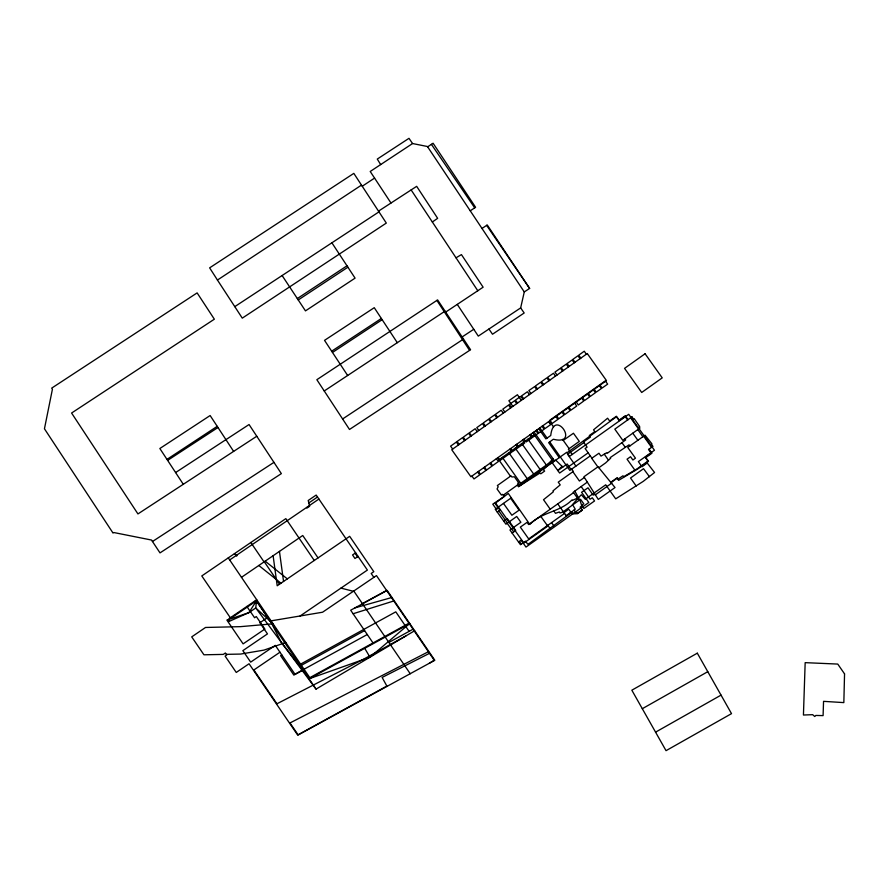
<?xml version="1.0" encoding="UTF-8"?>
<svg xmlns="http://www.w3.org/2000/svg" width="889" height="889" viewBox="0 0 889 889"><rect width="100%" height="100%" fill="white"/><g stroke="black" fill="none" stroke-linecap="round" stroke-linejoin="round"><path stroke-width="1.33" d="M414.674 630.734L316.039 689.119L256.499 600.764L248.92 612.621L229.229 619.377L256.499 600.764L255.754 607.965L248.92 612.621L229.006 621.455L228.829 618.788L256.721 599.753M457.279 304.405L478.293 336.12L520.654 307.916L524.277 291.936L529.622 288.425L487.239 224.95L482.016 228.473M249.92 611.054L246.886 606.465M553.002 458.635L543.379 469.803L544.646 471.081L540.801 473.815L540.079 472.937L518.565 486.639L517.476 485.027M577.806 498.551L571.383 505.863L562.604 512.164L560.026 512.975L559.325 511.986L555.469 513.331L553.98 511.064M562.048 466.336L557.825 470.57L567.16 464.014L571.071 469.536M559.237 457.635L548.646 442.644L553.347 439.244C581.028 446.245 553.891 406.918 550.736 435.521L545.879 438.888L538.69 428.676M271.056 620.855L322.563 612.221L376.469 575.594L409.362 623.8L369.98 657.193L309.583 678.596L281.102 642.091L270.756 621.667L255.754 607.965L316.039 689.119M635.135 470.503L627.056 459.168L630.534 456.735L632.912 460.013L635.457 458.168L627.734 447.456L645.025 435.21L651.904 443.8L651.348 444.244L652.959 446.389L648.537 449.545L651.159 453.09L645.281 457.235L647.892 461.08L637.335 468.703L623.656 476.748L623 475.782L618.177 478.971L617.222 477.704L611.054 482.06M497.329 512.164L499.929 510.164L495.062 503.407L508.275 493.439L529.822 524.443C541.745 511.897 559.937 512.22 571.983 499.951L572.249 500.463L578.583 497.651L581.339 494.728L585.262 499.24L605.72 484.805L615.71 498.84L643.18 481.416L654.56 472.504L647.192 462.991L641.98 466.781L638.369 461.602L654.46 450.245L628.712 414.307L569.593 456.324L566.749 452.279L518.565 486.639M570.193 512.797L570.516 513.275L529.566 543.235L527.677 544.135L525.532 541.168L520.487 544.735L509.942 529.988L520.876 522.276L516.698 516.465L505.93 524.199L495.251 509.264L511.353 497.762M563.993 512.631L568.716 509.197L572.072 513.842L577.75 513.52L582.362 510.042L580.173 507.108L581.828 505.885L580.117 500.785L574.839 491.072M518.565 542.046L521.11 540.179L525.977 547.079L588.807 502.485L581.562 492.284L588.007 487.805L593.185 495.14L594.597 494.162M518.298 486.25L551.88 462.291L559.603 473.048L588.162 452.823M583.917 442.566L567.549 454.268L575.905 466.103M512.097 533L515.709 530.411L507.219 518.531L503.674 521.043M587.251 482.194L573.249 492.206L579.095 500.363L572.716 504.885L575.261 509.197L566.16 515.653M595.163 494.962L611.821 483.06M517.742 485.438L552.569 460.613M590.296 455.868L569.827 470.425L549.713 441.866M584.384 477.482L598.286 499.418L615.021 487.539L598.053 466.769L583.94 476.748L584.384 477.482L579.417 481.016L572.894 471.703M598.864 467.725L605.665 462.869L610.654 458.213L610.221 457.579L629.034 444.833L629.923 445.911M564.548 513.398L528.688 538.912L520.343 527.11L527.066 522.354L528.633 524.543L573.594 492.628M611.332 482.383L617.077 478.293L618.611 480.36L637.813 468.914L648.514 461.324L645.803 457.557L651.937 453.223L649.026 449.112M534.222 434.743L498.829 459.857L510.464 476.215M504.508 496.273L492.784 504.163L496.484 509.397L498.407 508.041M579.684 499.94L580.55 499.329L583.806 503.819L581.595 505.185M567.082 452.768L616.41 416.785L619.222 420.608L625.078 416.463L627.645 419.952M563.237 440.399L573.449 433.243L579.306 441.389L568.371 449.212L572.16 454.501M624.889 438.844L625.656 439.955L607.254 453.301L606.754 452.712L600.997 456.113L598.953 453.234L591.718 458.313L597.853 466.914M432.332 221.994L437.644 218.327L416.674 186.334L378.503 211.138M308.816 502.952L317.517 497.018M229.684 559.948L318.918 499.051M241.475 577.317L302.749 535.5L318.04 557.903M273.067 623.811L240.419 626.656L205.515 627.467L191.713 636.88L203.937 654.793L223.295 654.404L225.384 652.982L226.762 654.993L225.117 656.115L236.263 672.451L249.053 663.761L297.748 735.17L434.821 660.26L409.385 622.989L309.805 677.674L271.334 621.267L270.556 621.8L267.611 617.488L259.877 622.767L267.467 633.89L242.853 650.648L250.676 662.127L275.301 645.37L294.97 674.218L367.268 634.524M300.115 615.988L367.39 570.071L316.173 495.062L308.216 500.485L309.616 506.263L306.972 508.064L306.572 507.475M281.746 654.826L280.58 655.626L293.859 675.095L303.582 669.806M279.968 652.215L253.865 669.973L276.923 703.799L363.968 659.005L405.884 635.935M355.689 552.825L352.555 554.947L354.967 558.503L358.1 556.381M445.667 312.106L483.127 287.191L461.435 254.598L456.024 257.821M469.559 350.399L470.559 349.721L437.621 299.926L316.851 379.703L349.488 429.465L469.559 350.399L436.877 300.415M549.958 423.542L550.769 423.008L553.58 426.931M362.234 186.245L374.569 178.089L370.213 171.477L412.574 143.54L427.42 146.507L524.277 291.936M470.248 210.804L475.582 207.27L433.087 143.24L427.631 146.829M217.449 280.046L209.637 267.856L353.822 173.377L386.315 223.083L242.275 318.14L217.449 280.046L361.49 185.112M297.326 298.56L346.988 265.811M298.248 299.949L347.899 267.2M347.643 375.491L332.486 352.455L382.159 319.684M324.241 390.971L445.033 311.128M462.113 336.953L473.759 329.286M342.598 418.975L463.502 339.042M234.785 306.638L378.981 211.86M166.976 459.391L217.216 426.342M332.486 352.455L331.664 351.199L381.359 318.473M167.621 460.38L217.983 427.509M175.6 472.548L249.064 424.531L281.357 473.626L160.009 552.891L151.497 540.034L113.781 532.522L113.025 533.056L44.45 428.787L52.418 389.226L51.684 388.137L197.125 292.892L214.349 319.195L71.587 413.029L137.939 513.931L256.777 436.255M152.475 541.512L273.945 462.358M582.362 510.042L578.45 512.497L575.928 512.653L574.127 510.008M429.276 663.305L434.221 660.238M642.303 708.711L707.777 671.684M655.56 732.158L721.035 695.131M300.571 664.139L395.794 611.843L409.118 631.357M300.76 665.672L364.601 630.612M309.583 678.596L409.785 623.578M388.882 642.447L413.052 629.201M362.39 603.62L386.615 590.474M428.409 651.715L289.992 722.957L298.082 734.814L386.859 686.064L382.126 677.44L429.509 653.315M285.802 642.469L264.022 650.103L240.586 654.071L226.317 654.348M391.971 597.475L354.944 607.887M353.089 613.743L393.783 600.975M577.75 513.52L572.694 513.398L571.538 511.842M340.943 588.118L353.389 591.274M265.155 561.148L287.314 578.883M258.81 565.482L280.968 583.206M555.736 460.135L562.804 467.081M234.418 553.691L236.718 556.092L236.874 555.047M581.828 505.885L583.873 508.519L594.552 500.963L592.318 497.784L590.085 499.218L581.173 486.539M484.572 426.442L482.383 423.631L476.782 427.642L478.815 430.52M464.58 440.622L462.38 437.766L457.102 441.477L459.224 444.433M571.627 469.148L573.338 471.392L558.248 482.149L560.203 484.894L552.936 490.939L553.414 491.75L543.523 499.718L550.247 509.219M522.91 399.239L520.732 396.383L515.442 400.106L517.554 403.028M490.695 422.086L488.55 419.264L483.238 422.975L485.35 425.887M489.883 463.313L491.995 466.125L486.527 470.048L484.538 467.114M562.77 411.596L564.904 414.452L570.127 410.618L568.138 407.784M568.36 366.979L566.249 364.157L561.159 367.679L563.293 370.58M516.742 403.606L514.609 400.75L509.33 404.495L511.397 407.395M574.227 362.823L572.127 360.001L567.104 363.523L569.171 366.412M542.823 385.104L540.69 382.237L535.378 385.982L537.456 388.915M580.084 358.667L577.939 355.789L572.905 359.356L575.027 362.245M496.795 417.763L494.651 414.885L489.294 418.619L491.461 421.553M588.329 393.449L590.44 396.305L595.441 392.716L593.385 389.86M568.893 407.24L571.016 410.107L576.728 406.051L574.65 403.162M621.9 442.678L625.334 447.345M548.957 380.748L546.835 377.869L541.534 381.625L543.646 384.526M548.569 421.664L550.724 424.575L544.957 428.609L542.846 425.731M542.034 426.309L544.168 429.198L538.812 432.999L536.723 430.076M649.459 476.726L643.525 468.681L630.523 478.015L636.213 486.039M530.589 434.432L532.689 437.277L537.989 433.499L535.911 430.654M522.532 440.144L524.666 443.044L518.876 447.156L516.776 444.233M458.468 444.967L456.346 442.077L450.59 446.156L452.69 449.056M600.008 385.17L602.12 388.037L607.665 384.115L605.287 380.903L549.835 420.23L552.191 423.442L557.903 419.375L555.825 416.519M582.484 397.605L584.595 400.483L589.607 396.927L587.529 394.016M556.636 415.941L558.714 418.786L564.037 415.019L561.981 412.152M496.362 458.713L498.396 461.491L492.673 465.614L490.639 462.78M594.196 389.293L596.263 392.127L601.375 388.526L599.33 385.648M523.665 398.694L521.599 395.849L527.399 391.771L529.444 394.594M536.667 389.471L534.611 386.637L528.866 390.549L530.911 393.549M465.347 440.077L463.247 437.188L468.681 433.287L470.681 436.299M510.597 407.973L508.508 405.084L502.818 409.151L504.863 412.04M497.54 417.23L495.44 414.318L501.207 410.251L503.285 413.163M471.915 476.071L473.981 478.938L479.682 474.893L477.649 471.992M510.63 448.589L512.731 451.49L518.065 447.723L515.987 444.789M540.868 516.509L547.78 526.099L523.877 543.046L495.573 503.03M471.47 435.732L469.381 432.821L475.171 428.731L477.215 431.654M503.541 494.94L504.307 495.995M632.779 433.21L637.869 440.288M562.515 439.399L569.16 448.656M229.006 621.455L227.662 619.589L226.895 620.111L243.108 643.869L264.866 629.068L256.31 616.544L254.576 617.733L250.02 611.054M630.59 417.841L638.591 429.043M643.625 436.199L651.593 447.345M557.036 375.014L554.936 372.091L560.437 368.235L562.481 371.146M557.759 503.896L566.537 516.187M510.653 498.296L519.12 510.153L511.886 515.242L503.474 503.407M539.801 427.887L547.057 438.077M527.944 439.199L546.357 465.047M515.276 448.189L533.689 474.07M498.896 510.964L507.475 523.099M581.706 398.15L583.74 401.028L578.328 404.984L576.25 402.028M534.045 431.976L554.625 460.924M532.855 432.821L553.403 461.791M524.032 439.077L526.099 441.989L531.866 437.955L529.777 434.999M509.875 449.134L511.92 452.023L500.018 460.469L497.962 457.579M502.318 457.379L520.732 483.305M547.824 525.299L550.013 528.377M507.186 523.299L511.275 529.044M628.056 419.652L625.278 415.73L619.222 420.097L616.377 416.252L609.665 421.03L607.598 418.208L593.563 429.809L594.797 431.621L589.329 435.51L590.418 437.099L583.495 441.955L587.096 447.123L585.118 448.501L591.918 458.168M512.864 406.362L508.875 400.739L517.431 394.738L521.287 400.383M540.123 469.492L521.799 443.555M508.852 452.745L527.221 478.682M483.816 467.614L485.872 470.525L480.482 474.282L478.46 471.414M586.362 354.211L584.262 351.222L578.772 355.156L580.839 358.123M637.835 429.587L642.847 436.755M511.586 528.833L513.698 531.855M520.654 307.916L524.188 312.984L492.506 334.231L488.939 329.041M604.287 454.168L608.487 460.235M549.724 380.203L547.68 377.247L553.491 373.247L555.469 376.125M412.574 143.54L408.984 138.328L377.28 159.075L380.67 164.587M551.602 522.61L553.691 525.666M409.385 622.989L387.148 590.407L350.677 610.21L373.024 642.958M409.362 623.8L434.399 660.494M373.858 577.372L371.191 573.472L373.802 571.683L349.666 536.323L277.201 585.784L273.112 555.725M355.089 553.225L357.511 556.781M353.778 591.007L410.251 673.762M250.842 542.49L264.044 561.904M255.299 600.731L256.977 603.187L257.588 602.775L267.611 617.488M230.329 617.766L201.792 575.939L285.836 518.631L314.273 560.481M431.409 144.34L474.704 207.848M486.639 225.362L529.622 288.425M519.432 541.412L521.298 544.168M264.277 561.748L279.535 584.195M228.273 557.881L271.334 621.267M411.14 189.924L477.815 290.781M282.113 275.523L305.472 310.883L355.078 278.135L331.897 242.808M374.569 178.089L390.982 203.025M397.294 342.676L374.258 307.683L324.529 340.354L331.664 351.199M233.629 451.39L210.137 415.53L159.853 448.512L183.29 484.294M364.723 648.314L369.98 657.193M279.457 551.391L283.547 581.45M844.55 673.884L843.839 702.61L823.547 701.343L823.092 715.612L815.813 715.445L814.757 716.501L812.657 714.678L803.434 715.023L805.167 662.649L837.76 664.072L844.55 673.884M518.643 482.771L517.754 483.46L518.398 484.372L503.085 495.262L502.396 494.373L501.418 495.051L497.04 488.972L498.207 486.75L497.362 485.55L511.008 475.837L511.886 477.004L514.353 476.771L518.643 482.771M631.957 416.863L614.81 429.143L622.8 440.344L639.936 428.076L639.169 426.953L639.691 426.576L634.179 418.641L633.49 419.041L631.957 416.863M645.081 353.766L624.556 368.357L641.702 392.471L662.227 377.869L645.081 353.766M587.285 353.555L451.745 449.734L470.926 476.771L606.465 380.581L587.285 353.555M697.309 653.171L631.835 690.197L666.039 750.672L731.514 713.645L697.309 653.171"/></g></svg>
